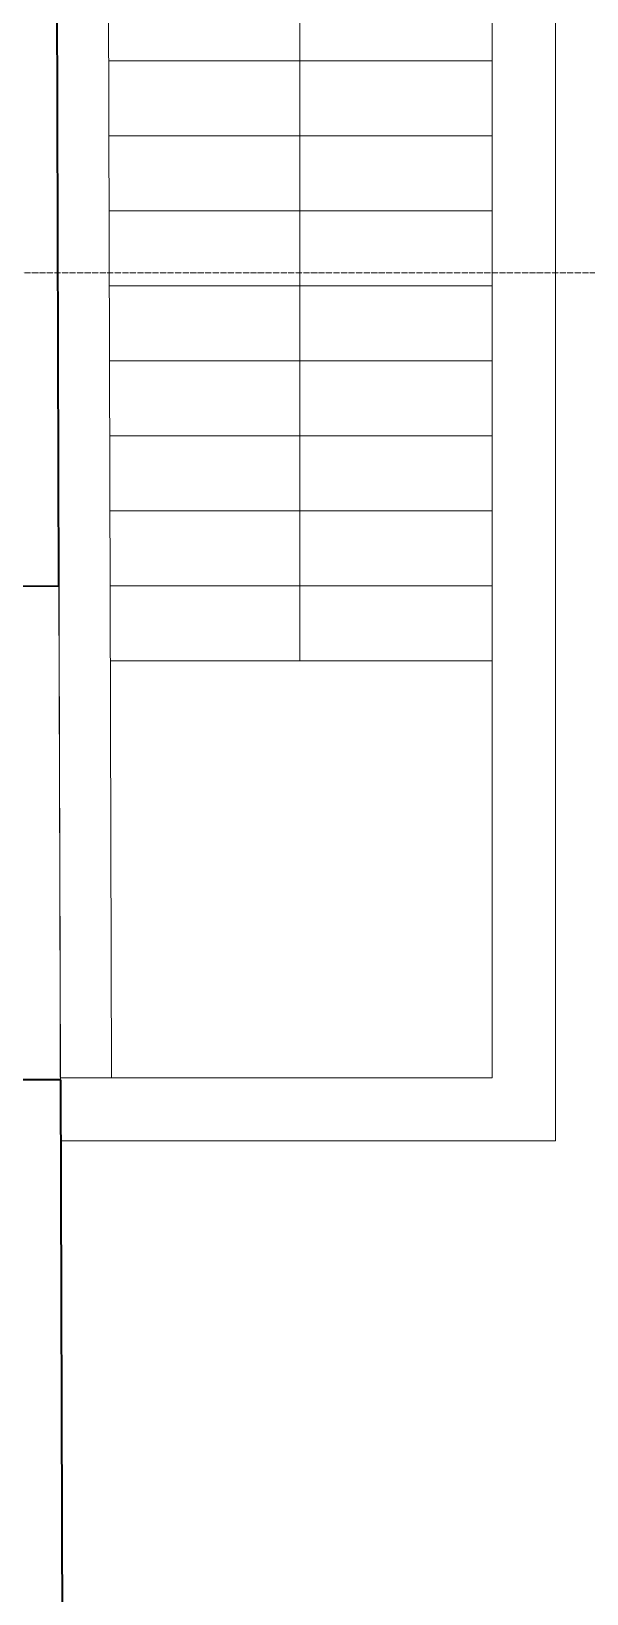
# Model space of a CAD drawing. Header units: millimetres. Extents: x -11886 to 68941, y -8130 to 45506.
# Drawn here: x 3997 to 5846, y 32455 to 37662 of the extents above; entities that cross this region are included whole.
import ezdxf

# ---------------------------------------------------------------- set-up
doc = ezdxf.new("R2010")
doc.units = ezdxf.units.MM
doc.linetypes.add('ADSK_Линия сетки', pattern=[25, 20, -2.5, 0, -2.5])
for name, color, linetype, lineweight in [('Лестницы', 7, 'Continuous', 18), ('Оси', 7, 'Continuous', 9), ('Стены', 7, 'Continuous', 18), ('Стрелки вверх', 7, 'Continuous', 18)]:
    doc.layers.add(name, color=color, linetype=linetype, lineweight=lineweight)
doc.layers.add('Линии', color=7, linetype='Continuous', lineweight=9, true_color=0x00a600)
doc.layers.add('Стены разрез', color=7, linetype='Continuous', lineweight=40, true_color=0xbb5389)

# ---------------------------------------------------------------- blocks, each defined once
blk = doc.blocks.new('Существующие стены 1 эт - Существующие стены 1 эт-653793-01 План 1-го этажа кладочный')
at = {"layer": 'Стены', "color": 243, "true_color": 0xbb5389}
for p, q in [((4065.4, 43832), (4093.9, 34174.2)), ((4089.1, 35812.9), (3808.5, 35812.1)), ((4089.1, 35812.9), (4094, 34168.1)), ((3811.8, 34167.3), (4094, 34168.1)), ((4094.6, 33964.2), (4132.6, 21098.7))]:
    blk.add_line(p, q, dxfattribs=at)
at = {"layer": 'Стены разрез'}
for p, q in [((4089.1, 35812.9), (4065.4, 43832)), ((4089.1, 35812.9), (3807.8, 35812.1)), ((4094, 34168.1), (3811.8, 34167.3)), ((4094, 34168.1), (4101, 31770.3))]:
    blk.add_line(p, q, dxfattribs=at)

msp = doc.modelspace()

# ---------------------------------------------------------------- linework, layer by layer
at = {"layer": 'Лестницы'}
for p, q in [((4254.6, 37564.2), (5531.3, 37564.2)), ((4254.6, 37564.2), (5531.3, 37564.2)), ((4255.3, 37314.2), (5531.3, 37314.2)), ((4255.3, 37314.2), (5531.3, 37314.2)), ((4256, 37064.2), (5531.3, 37064.2)), ((4256, 37064.2), (5531.3, 37064.2)), ((4256.6, 36814.2), (5531.3, 36814.2)), ((4256.6, 36814.2), (5531.3, 36814.2)), ((4257.3, 36564.2), (5531.3, 36564.2)), ((4257.3, 36564.2), (5531.3, 36564.2)), ((4258, 36314.2), (5531.3, 36314.2)), ((4258, 36314.2), (5531.3, 36314.2)), ((4258.7, 36064.2), (5531.3, 36064.2)), ((4258.7, 36064.2), (5531.3, 36064.2)), ((4259.4, 35814.2), (5531.3, 35814.2)), ((4259.4, 35814.2), (5531.3, 35814.2)), ((4260.1, 35564.2), (5531.3, 35564.2)), ((4260.1, 35564.2), (5531.3, 35564.2))]:
    msp.add_line(p, q, dxfattribs=at)
at = {"layer": 'Линии', "color": 8, "lineweight": 18, "true_color": 0x808080}
for p, q in [((4094.5, 33964.2), (4078.6, 39748.9)), ((4248.6, 39749.4), (4263.9, 34174.2)), ((5531.3, 34174.2), (5531.3, 39749.2)), ((5741.3, 39749.2), (5741.3, 33964.2)), ((4090.6, 35306.7), (4090.5, 35352.1)), ((4090.7, 35352.1), (4090.5, 35352.1)), ((4090.6, 35306.7), (4090.8, 35306.7)), ((4093.9, 34174.2), (5531.3, 34174.2)), ((5741.3, 33964.2), (4094.6, 33964.2))]:
    msp.add_line(p, q, dxfattribs=at)
at = {"layer": 'Оси', "linetype": 'ADSK_Линия сетки'}
msp.add_line((-11086.2, 36856.8), (57141.7, 36856.8), dxfattribs=at)
at = {"layer": 'Стрелки вверх'}
for p, q in [((4891.3, 37564.2), (4891.3, 37814.2)), ((4891.3, 37314.2), (4891.3, 37564.2)), ((4891.3, 37064.2), (4891.3, 37314.2)), ((4891.3, 36814.2), (4891.3, 37064.2)), ((4891.3, 36564.2), (4891.3, 36814.2)), ((4891.3, 36314.2), (4891.3, 36564.2)), ((4891.3, 36064.2), (4891.3, 36314.2)), ((4891.3, 35814.2), (4891.3, 36064.2)), ((4891.3, 35564.2), (4891.3, 35814.2))]:
    msp.add_line(p, q, dxfattribs=at)

# ---------------------------------------------------------------- block references
at = {"layer": 'Стены разрез'}
msp.add_blockref('Существующие стены 1 эт - Существующие стены 1 эт-653793-01 План 1-го этажа кладочный', (0, 0), dxfattribs=at)

doc.saveas('drawing.dxf')
